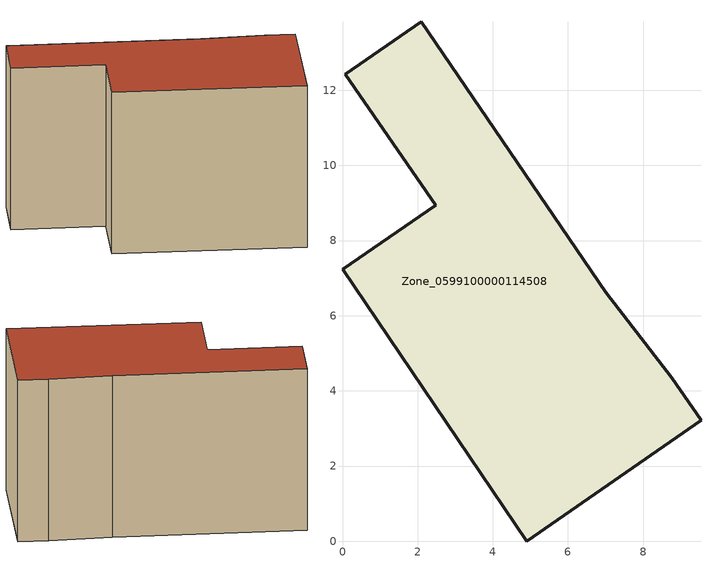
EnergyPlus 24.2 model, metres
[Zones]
Zone_0599100000114508
 floor ground (C_G): 8.76,4.35 9.54,3.22 4.9,0 0,7.23 2.48,8.94 0.08,12.43 2.1,13.82 7.01,6.63 z0
 wall outside (C_F): 9.54,3.22 8.76,4.35 7.01,6.63 2.1,13.82 0.08,12.43 2.48,8.94 0,7.23 4.9,0 9.54,3.22 z0:7.89
 roof outside (C_R): 7.01,6.63 2.1,13.82 0.08,12.43 2.48,8.94 0,7.23 4.9,0 9.54,3.22 8.76,4.35 z7.89
[BUILDING]
Pand.0599100000114508: North Axis=0; Terrain=City; Loads Convergence Tolerance Value=0.04; Temperature Convergence Tolerance Value=0.4; Solar Distribution=FullExterior; Maximum Number of Warmup Days=25; Minimum Number of Warmup Days=1
[Site:Location]
Rotterdam.The.Hague.AP_ZH_NLD Design_Conditions: Latitude=51.96; Longitude=4.45; Time Zone=1; Elevation=-4.5
[SITE:GROUNDTEMPERATURE:BUILDINGSURFACE]
18, 18, 18, 18, 18, 18, 18, 18, 18, 18, 18, 18
[MATERIAL] Thermal Absorptance=0.9; Solar Absorptance=0.7; Visible Absorptance=0.7
Name | Roughness | Thickness | Conductivity | Density | Specific Heat
G.TI.1975-1991 | MediumSmooth | 0.15 | 0.288461 | 540 | 1210
F.TI.1975-1991 | Rough | 0.3 | 0.230769 | 1920 | 840
R.TI.1975-1991 | MediumRough | 0.2 | 0.153846 | 1500 | 1000
[CONSTRUCTION]
C_G: G.TI.1975-1991
C_F: F.TI.1975-1991
C_R: R.TI.1975-1991
[ZONE]
Zone_0599100000114508: Type=1; Multiplier=1; Ceiling Height=Autocalculate; Volume=Autocalculate; Floor Area=autocalculate; Part of Total Floor Area=Yes
[ZONEINFILTRATION:DESIGNFLOWRATE]
Infil_Zone_0599100000114508: Zone or ZoneList or Space or SpaceList=Zone_0599100000114508; Schedule=AlwaysOn; Design Flow Rate Calculation Method=Flow/Area; Flow Rate per Floor Area=0.003; Constant Term Coefficient=1; Temperature Term Coefficient=0; Velocity Term Coefficient=0; Velocity Squared Term Coefficient=0
[HVACTEMPLATE:ZONE:IDEALLOADSAIRSYSTEM]
Zone_0599100000114508: Maximum Heating Supply Air Temperature=50; Minimum Cooling Supply Air Temperature=13; Maximum Heating Supply Air Humidity Ratio=0.0156; Minimum Cooling Supply Air Humidity Ratio=0.0077; Heating Limit=NoLimit; Cooling Limit=NoLimit; Dehumidification Control Type=ConstantSensibleHeatRatio; Cooling Sensible Heat Ratio=0.7; Dehumidification Setpoint=60; Humidification Control Type=None; Humidification Setpoint=30; Outdoor Air Method=None; Outdoor Air Flow Rate per Person=0.00944; Outdoor Air Flow Rate per Zone Floor Area=0; Outdoor Air Flow Rate per Zone=0; Demand Controlled Ventilation Type=None; Outdoor Air Economizer Type=NoEconomizer; Heat Recovery Type=None; Sensible Heat Recovery Effectiveness=0.7; Latent Heat Recovery Effectiveness=0.65
[ZONECONTROL:THERMOSTAT]
ThermostatControl_Zone_0599100000114508: Zone or ZoneList=Zone_0599100000114508; Control Type Schedule=DualSetpointControlType; Control 1=Thermostat_Zone_0599100000114508; Temperature Difference Between Cutout And Setpoint=0
[THERMOSTATSETPOINT:DUALSETPOINT]
Thermostat_Zone_0599100000114508: Heating Setpoint Temperature Schedule=HeatingSetpoint_Zone_0599100000114508; Cooling Setpoint Temperature Schedule=CoolingSetpoint_Zone_0599100000114508
[SCHEDULE:COMPACT]
HeatingSetpoint_Zone_0599100000114508: Through: 12/31, For: AllDays, Until: 24:00, 21
CoolingSetpoint_Zone_0599100000114508: Through: 12/31, For: AllDays, Until: 24:00, 24
DualSetpointControlType: Through: 12/31, For: AllDays, Until: 24:00, 4
AlwaysOn: Through: 12/31, For: AllDays, Until: 24:00, 1
